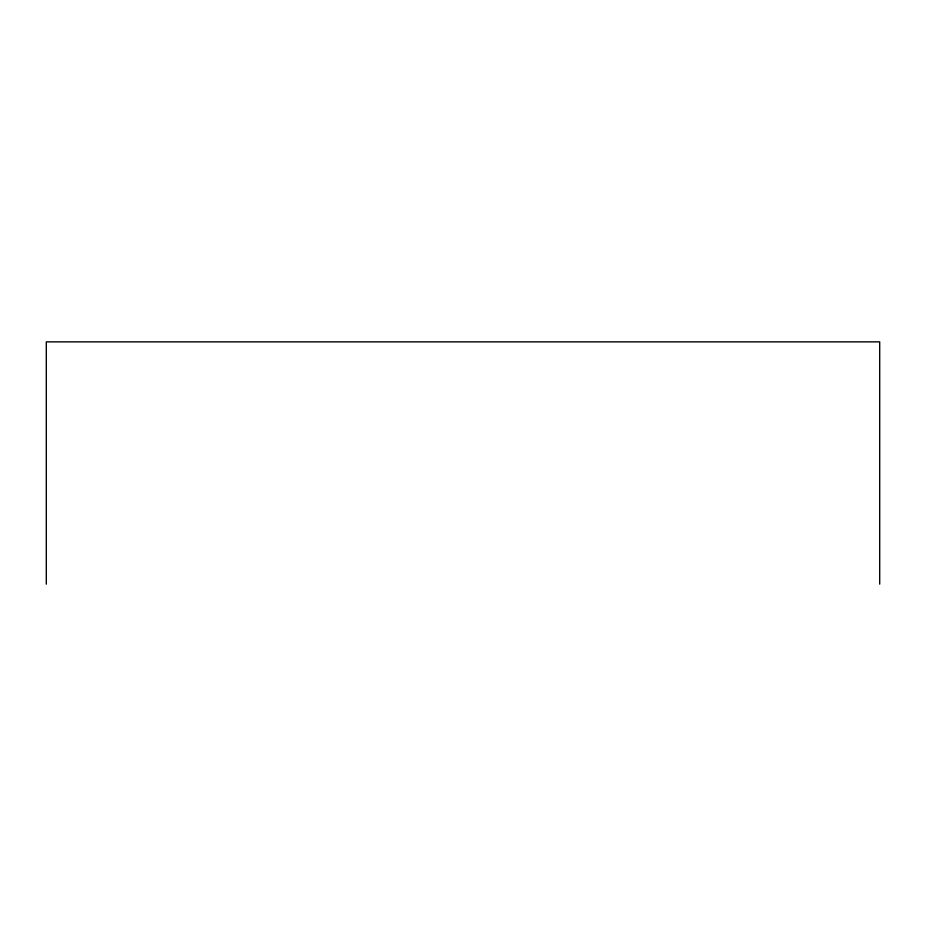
<?xml version="1.0" encoding="UTF-8"?>
<svg xmlns="http://www.w3.org/2000/svg" width="926" height="926" viewBox="0 0 926 926"><rect width="100%" height="100%" fill="white"/><g stroke="black" fill="none" stroke-linecap="round" stroke-linejoin="round"><path stroke-width="1.39" d="M879.7 584.132L879.7 341.868L46.3 341.868L46.3 584.132"/></g></svg>
